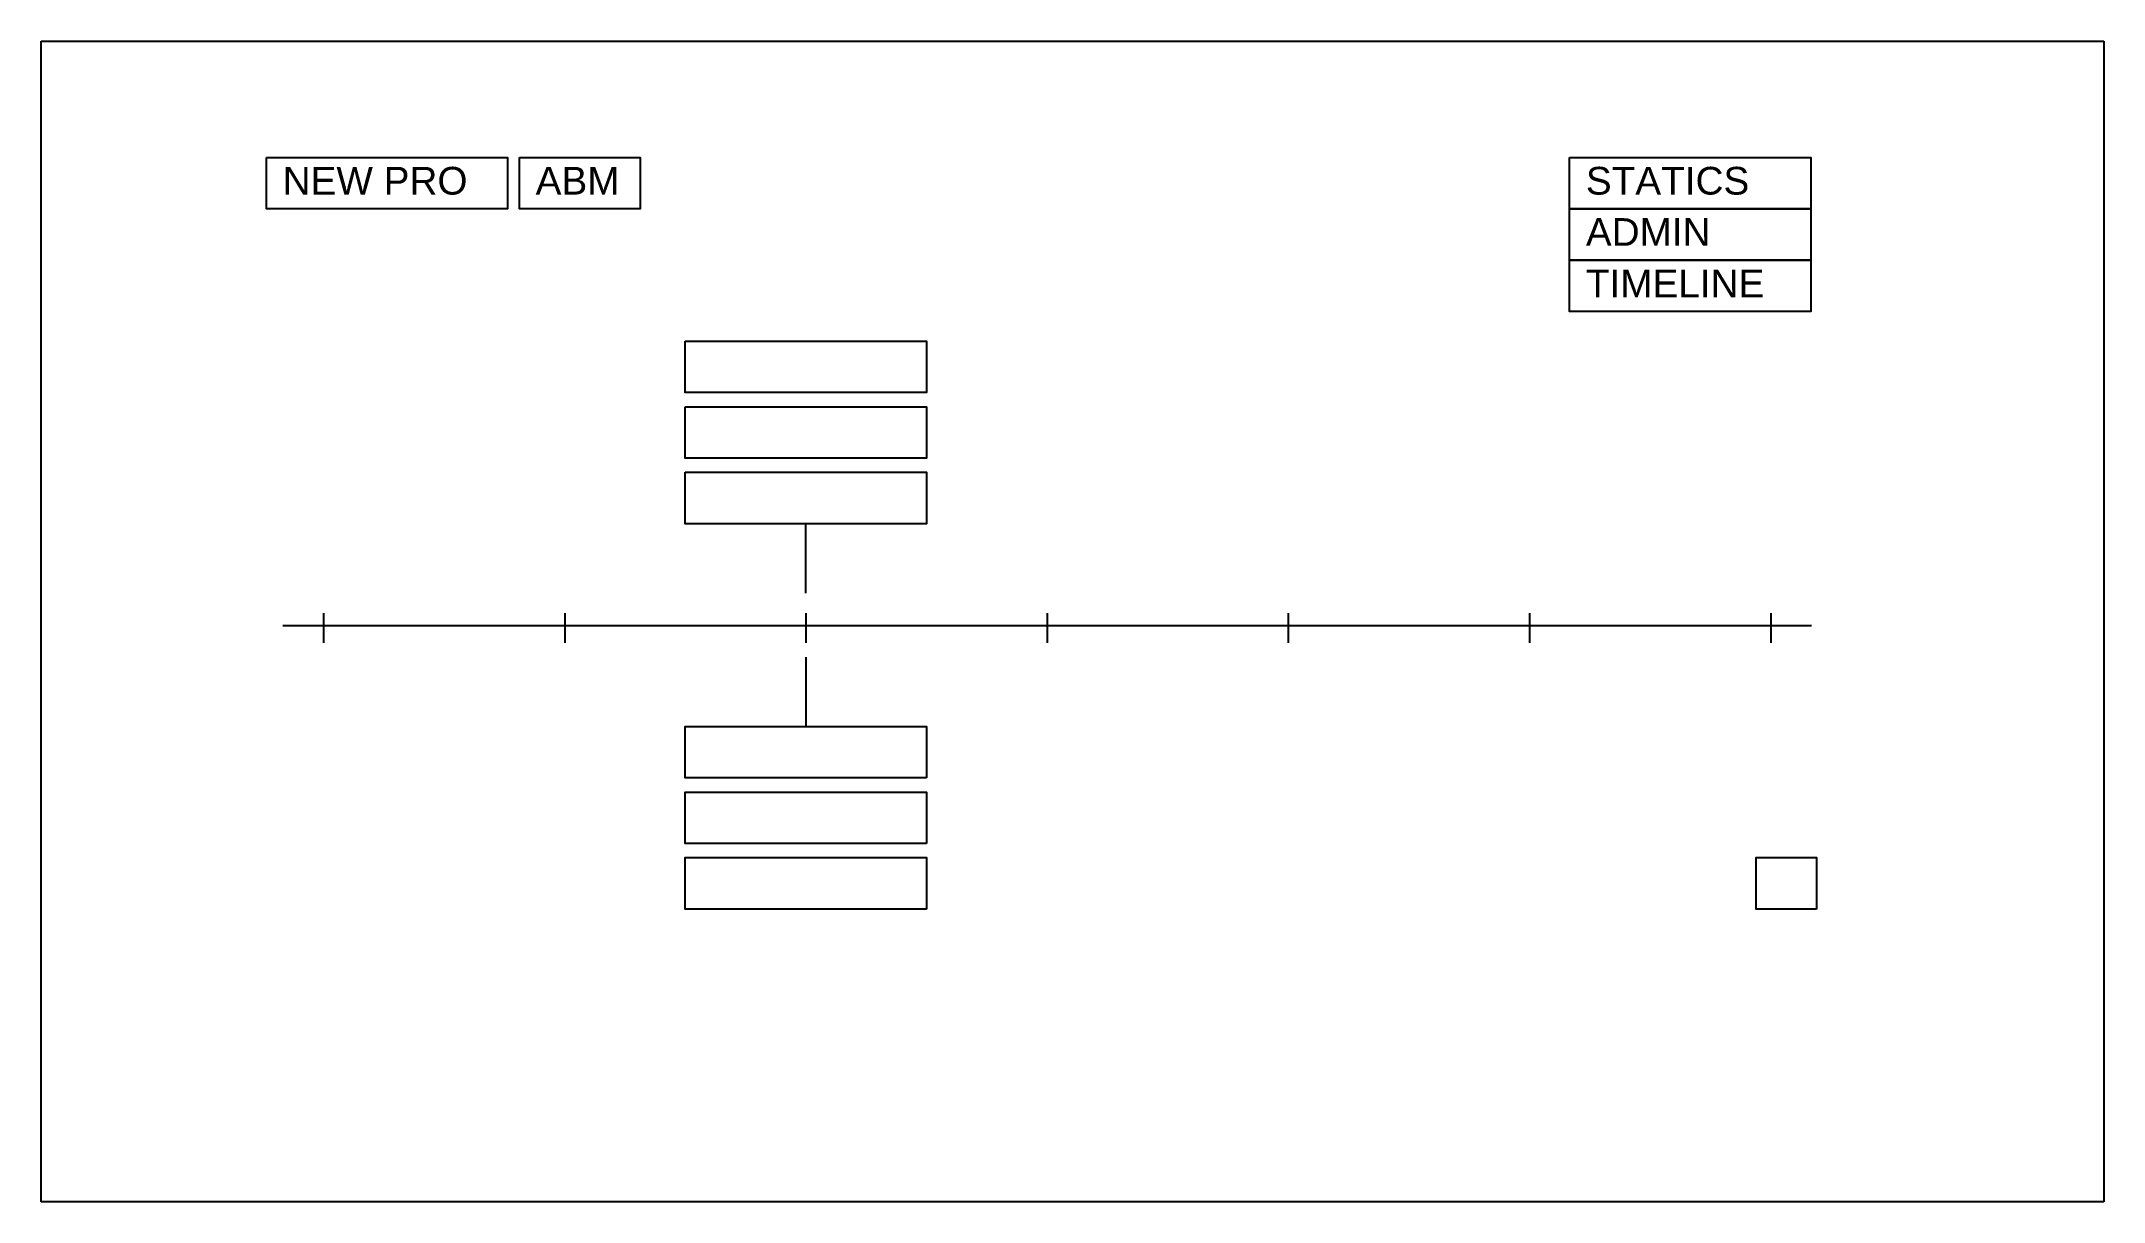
# Model space of a CAD drawing. Header units: millimetres. Extents: x 1729 to 1857, y 1562 to 1634.
import ezdxf

# ---------------------------------------------------------------- set-up
doc = ezdxf.new("R2010")
doc.units = ezdxf.units.MM
doc.styles.get("Standard").update_dxf_attribs({"font": 'arial.ttf'})

msp = doc.modelspace()

# ---------------------------------------------------------------- linework, layer by layer
for p, q in [((1728.8, 1561.55), (1728.8, 1633.55)), ((1728.8, 1633.55), (1856.8, 1633.55)), ((1856.8, 1633.55), (1856.8, 1561.55)), ((1776.25, 1599.32), (1776.25, 1603.62)), ((1746.32, 1598.06), (1746.32, 1596.23)), ((1761.29, 1598.06), (1761.29, 1596.23)), ((1776.25, 1598.06), (1776.25, 1596.23)), ((1791.22, 1598.06), (1791.22, 1596.23)), ((1806.19, 1598.06), (1806.19, 1596.23)), ((1821.16, 1598.06), (1821.16, 1596.23)), ((1836.13, 1598.06), (1836.13, 1596.23)), ((1743.79, 1597.3), (1838.66, 1597.3)), ((1776.25, 1595.34), (1776.25, 1591.03)), ((1856.8, 1561.55), (1728.8, 1561.55))]:
    msp.add_line(p, q)
for points in [[(1742.77, 1626.34), (1757.74, 1626.34), (1757.74, 1623.15), (1742.77, 1623.15)], [(1758.47, 1626.34), (1765.96, 1626.34), (1765.96, 1623.15), (1758.47, 1623.15)], [(1823.65, 1626.34), (1838.62, 1626.34), (1838.62, 1623.15), (1823.65, 1623.15)], [(1823.65, 1623.15), (1838.62, 1623.15), (1838.62, 1619.97), (1823.65, 1619.97)], [(1823.65, 1619.97), (1838.62, 1619.97), (1838.62, 1616.78), (1823.65, 1616.78)], [(1768.77, 1614.94), (1783.74, 1614.94), (1783.74, 1611.76), (1768.77, 1611.76)], [(1768.77, 1610.88), (1783.74, 1610.88), (1783.74, 1607.69), (1768.77, 1607.69)], [(1768.77, 1606.81), (1783.74, 1606.81), (1783.74, 1603.62), (1768.77, 1603.62)], [(1783.74, 1587.85), (1768.77, 1587.85), (1768.77, 1591.03), (1783.74, 1591.03)], [(1783.74, 1583.78), (1768.77, 1583.78), (1768.77, 1586.97), (1783.74, 1586.97)], [(1783.74, 1579.71), (1768.77, 1579.71), (1768.77, 1582.9), (1783.74, 1582.9)], [(1838.98, 1579.71), (1835.22, 1579.71), (1835.22, 1582.9), (1838.98, 1582.9)]]:
    msp.add_lwpolyline(points, close=True)

# ---------------------------------------------------------------- texts
for s, p in [('NEW PRO', (1743.78, 1624.04)), ('ABM', (1759.48, 1624.04)), ('STATICS', (1824.66, 1624.04)), ('ADMIN', (1824.66, 1620.86)), ('TIMELINE', (1824.66, 1617.67))]:
    msp.add_text(s, height=1.719).set_placement(p)

doc.saveas('drawing.dxf')
